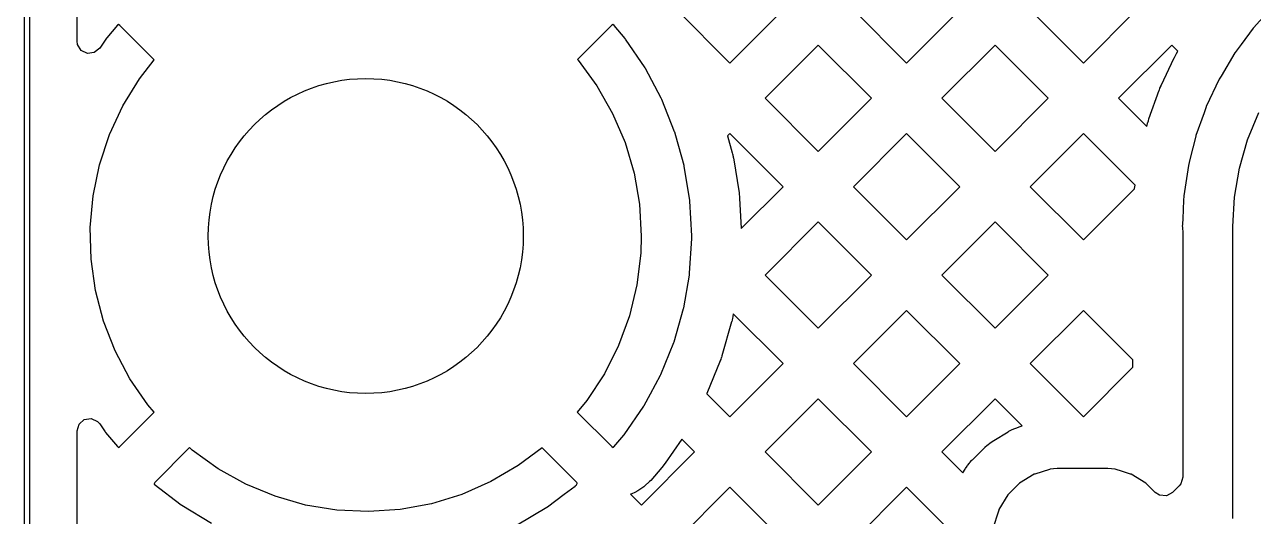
# Model space of a CAD drawing. Extents: x 54.1 to 108.3, y -71.1 to -40.8.
# Drawn here: x 54.06 to 66.55, y -52.63 to -47.64 of the extents above; entities that cross this region are included whole.
import ezdxf

# ---------------------------------------------------------------- set-up
doc = ezdxf.new("R2010")
doc.units = 0
doc.layers.add('BLACK', color=7, linetype='CONTINUOUS')

msp = doc.modelspace()

# ---------------------------------------------------------------- linework, layer by layer
at = {"layer": 'BLACK', "linetype": 'CONTINUOUS'}
for p, q in [((54.065, -71.07), (54.065, -40.87)), ((54.115, -40.895), (54.115, -71.045)), ((54.598, -47.8051), (54.598, -45.0598)), ((60.6902, -47.4872), (61.2304, -48.0274)), ((61.2304, -48.0274), (61.7707, -47.4872)), ((62.4863, -47.4872), (63.0265, -48.0274)), ((63.0265, -48.0274), (63.5667, -47.4872)), ((64.2823, -47.4872), (64.8226, -48.0274)), ((64.8226, -48.0274), (65.3628, -47.4872)), ((66.6798, -47.5271), (66.5497, -47.6706)), ((55.0088, -47.6436), (54.9014, -47.7693)), ((55.0185, -47.6368), (55.0088, -47.6436)), ((55.032, -47.6442), (55.0185, -47.6368)), ((55.3821, -47.9943), (55.032, -47.6442)), ((60.0314, -47.6428), (59.682, -47.9922)), ((60.0417, -47.6367), (60.0314, -47.6428)), ((60.0546, -47.6452), (60.0417, -47.6367)), ((60.1676, -47.7785), (60.0546, -47.6452)), ((66.5479, -47.6731), (66.4261, -47.8373)), ((66.5497, -47.6706), (66.5479, -47.6731)), ((66.5479, -47.6731), (66.5479, -47.6731)), ((54.6022, -47.8373), (54.598, -47.8051)), ((54.8973, -47.7747), (54.8281, -47.8761)), ((54.9014, -47.7693), (54.8973, -47.7747)), ((60.1717, -47.7839), (60.1676, -47.7785)), ((60.3688, -48.0749), (60.1717, -47.7839)), ((54.6389, -47.898), (54.6022, -47.8373)), ((54.7027, -47.9293), (54.6389, -47.898)), ((54.7732, -47.9211), (54.7027, -47.9293)), ((54.8281, -47.8761), (54.7732, -47.9211)), ((62.1285, -47.845), (61.5882, -48.3852)), ((62.6687, -48.3852), (62.1285, -47.845)), ((63.9245, -47.845), (63.3843, -48.3852)), ((64.4648, -48.3852), (63.9245, -47.845)), ((65.7206, -47.845), (65.1803, -48.3852)), ((65.7825, -47.9069), (65.7206, -47.845)), ((65.7616, -47.9425), (65.7677, -47.9316)), ((65.7677, -47.9316), (65.7693, -47.929)), ((65.7693, -47.929), (65.7825, -47.9069)), ((66.3622, -47.924), (66.2206, -48.1602)), ((66.3637, -47.9214), (66.3622, -47.924)), ((66.3622, -47.924), (66.3622, -47.924)), ((66.4261, -47.8373), (66.3637, -47.9214)), ((55.2318, -48.186), (55.3821, -47.9943)), ((59.682, -47.9922), (59.6884, -47.9992)), ((59.6884, -47.9992), (59.8793, -48.259)), ((65.6124, -48.255), (65.7458, -47.9728)), ((65.7458, -47.9728), (65.7472, -47.97)), ((65.7472, -47.97), (65.7528, -47.9589)), ((65.7528, -47.9589), (65.7542, -47.9561)), ((65.7542, -47.9561), (65.7601, -47.9452)), ((65.7601, -47.9452), (65.7616, -47.9425)), ((55.0633, -48.4609), (55.2318, -48.186)), ((60.3723, -48.0808), (60.3688, -48.0749)), ((60.5335, -48.3852), (60.3723, -48.0808)), ((66.2033, -48.1891), (66.202, -48.1919)), ((66.2206, -48.1602), (66.2033, -48.1891)), ((59.8793, -48.259), (60.039, -48.539)), ((65.4882, -48.5947), (65.5934, -48.3008)), ((65.5934, -48.3008), (65.5945, -48.2979)), ((65.5945, -48.2979), (65.5989, -48.2863)), ((65.5989, -48.2863), (65.6001, -48.2834)), ((65.6001, -48.2834), (65.6048, -48.272)), ((65.6048, -48.272), (65.606, -48.2692)), ((65.606, -48.2692), (65.6111, -48.2578)), ((65.6111, -48.2578), (65.6124, -48.255)), ((66.202, -48.1919), (66.0711, -48.4685)), ((66.202, -48.1919), (66.202, -48.1919)), ((60.5367, -48.3914), (60.5335, -48.3852)), ((60.5396, -48.3976), (60.5367, -48.3914)), ((60.6696, -48.7242), (60.5396, -48.3976)), ((61.5882, -48.3852), (62.1285, -48.9255)), ((62.1285, -48.9255), (62.6687, -48.3852)), ((62.6687, -48.3852), (62.6687, -48.3852)), ((63.3843, -48.3852), (63.9245, -48.9255)), ((63.9245, -48.9255), (64.4648, -48.3852)), ((65.1803, -48.3852), (65.4665, -48.6714)), ((54.9276, -48.7533), (55.0633, -48.4609)), ((60.039, -48.539), (60.1655, -48.8355)), ((66.0478, -48.5327), (65.9657, -48.7623)), ((66.0698, -48.4713), (66.0478, -48.5327)), ((66.0711, -48.4685), (66.0698, -48.4713)), ((66.0711, -48.4685), (66.0711, -48.4685)), ((66.4898, -48.8072), (66.6043, -48.5307)), ((65.4665, -48.6714), (65.4738, -48.6423)), ((65.4738, -48.6423), (65.4746, -48.6393)), ((65.4746, -48.6393), (65.4779, -48.6273)), ((65.4779, -48.6273), (65.4788, -48.6243)), ((65.4788, -48.6243), (65.4824, -48.6125)), ((65.4824, -48.6125), (65.4833, -48.6095)), ((65.4833, -48.6095), (65.4872, -48.5977)), ((65.4872, -48.5977), (65.4882, -48.5947)), ((54.8264, -49.0593), (54.9276, -48.7533)), ((60.6717, -48.7306), (60.6696, -48.7242)), ((60.6817, -48.7667), (60.6717, -48.7306)), ((60.7657, -49.0693), (60.6817, -48.7667)), ((61.2304, -48.743), (61.2068, -48.7667)), ((61.2068, -48.7667), (61.2542, -48.9374)), ((61.7707, -49.2833), (61.2304, -48.743)), ((63.0265, -48.743), (62.4863, -49.2833)), ((63.5667, -49.2833), (63.0265, -48.743)), ((64.8226, -48.743), (64.2823, -49.2833)), ((65.3476, -49.2681), (64.8226, -48.743)), ((65.9639, -48.7682), (65.9042, -49.0065)), ((65.9646, -48.7652), (65.9639, -48.7682)), ((65.9639, -48.7682), (65.9639, -48.7682)), ((65.9657, -48.7623), (65.9646, -48.7652)), ((65.9657, -48.7623), (65.9657, -48.7623)), ((66.4069, -49.0948), (66.4898, -48.8072)), ((60.1655, -48.8355), (60.257, -49.1446)), ((61.2542, -48.9374), (61.255, -48.9407)), ((54.761, -49.375), (54.8264, -49.0593)), ((61.255, -48.9407), (61.2584, -48.954)), ((61.2584, -48.954), (61.2591, -48.9573)), ((61.2591, -48.9573), (61.2621, -48.9706)), ((61.2621, -48.9706), (61.2627, -48.974)), ((61.2627, -48.974), (61.2653, -48.9875)), ((61.2653, -48.9875), (61.2659, -48.9908)), ((61.2659, -48.9908), (61.3238, -49.3444)), ((65.9042, -49.0065), (65.8888, -49.068)), ((60.257, -49.1446), (60.3124, -49.4622)), ((60.7671, -49.076), (60.7657, -49.0693)), ((60.8239, -49.4228), (60.7671, -49.076)), ((65.8888, -49.068), (65.843, -49.3768)), ((66.3568, -49.3898), (66.4069, -49.0948)), ((61.3465, -49.7075), (61.7707, -49.2833)), ((62.4863, -49.2833), (63.0265, -49.8235)), ((63.0265, -49.8235), (63.5667, -49.2833)), ((63.5667, -49.2833), (63.5667, -49.2833)), ((64.2823, -49.2833), (64.8225, -49.8235)), ((64.8225, -49.8235), (65.3423, -49.3037)), ((65.3423, -49.3037), (65.3425, -49.3026)), ((65.3425, -49.3026), (65.3476, -49.2681)), ((54.7324, -49.696), (54.761, -49.375)), ((60.8247, -49.4296), (60.8239, -49.4228)), ((60.8438, -49.7822), (60.8247, -49.4296)), ((61.3238, -49.3444), (61.3243, -49.3478)), ((61.3243, -49.3478), (61.3262, -49.3614)), ((61.3262, -49.3614), (61.3266, -49.3648)), ((61.3266, -49.3648), (61.3281, -49.3784)), ((61.3281, -49.3784), (61.3284, -49.3818)), ((61.3284, -49.3818), (61.3295, -49.3955)), ((61.3295, -49.3955), (61.3297, -49.3988)), ((61.3297, -49.3988), (61.3465, -49.7075)), ((65.8409, -49.4196), (65.8316, -49.6081)), ((65.8428, -49.3799), (65.8409, -49.4196)), ((65.843, -49.3768), (65.8428, -49.3799)), ((65.8428, -49.3799), (65.8428, -49.3799)), ((66.34, -49.6886), (66.3568, -49.3898)), ((60.3124, -49.4622), (60.331, -49.784)), ((62.1285, -49.6411), (61.5882, -50.1813)), ((62.6687, -50.1813), (62.1285, -49.6411)), ((63.9245, -49.6411), (63.3843, -50.1813)), ((64.4648, -50.1813), (63.9245, -49.6411)), ((65.828, -49.6735), (65.8269, -49.6819)), ((65.8269, -49.6819), (65.8285, -49.6968)), ((65.8289, -49.6632), (65.828, -49.6735)), ((65.829, -49.6606), (65.8289, -49.6632)), ((65.8315, -49.6106), (65.829, -49.6606)), ((65.8316, -49.6081), (65.8301, -49.608)), ((65.8301, -49.608), (65.8304, -49.6105)), ((65.8304, -49.6105), (65.8315, -49.6106)), ((65.8315, -49.6106), (65.8315, -49.6106)), ((66.34, -52.655), (66.34, -49.6886)), ((54.7408, -50.0183), (54.7324, -49.696)), ((60.331, -49.784), (60.3255, -49.9598)), ((60.8221, -50.1614), (60.8437, -49.8089)), ((60.8437, -49.8089), (60.8438, -49.8053)), ((60.8439, -49.7858), (60.8438, -49.7822)), ((60.8438, -49.8053), (60.8439, -49.7858)), ((65.8285, -49.6968), (65.8307, -49.7168)), ((65.8307, -49.7168), (65.8315, -49.7307)), ((65.8315, -49.7307), (65.8315, -52.2343)), ((54.7862, -50.3374), (54.7408, -50.0183)), ((60.3255, -49.9598), (60.2867, -50.2798)), ((60.7621, -50.5146), (60.8191, -50.1813)), ((60.8191, -50.1813), (60.8213, -50.1681)), ((60.8213, -50.1681), (60.8221, -50.1614)), ((61.5882, -50.1813), (62.1285, -50.7215)), ((62.1285, -50.7215), (62.6687, -50.1813)), ((62.6687, -50.1813), (62.6687, -50.1813)), ((63.3843, -50.1813), (63.9245, -50.7215)), ((63.9245, -50.7215), (64.4648, -50.1813)), ((60.2867, -50.2798), (60.2115, -50.5933)), ((54.868, -50.6492), (54.7862, -50.3374)), ((60.6643, -50.8593), (60.7606, -50.5212)), ((60.7606, -50.5212), (60.7621, -50.5146)), ((63.0265, -50.5391), (62.4863, -51.0793)), ((63.5667, -51.0793), (63.0265, -50.5391)), ((64.8226, -50.5391), (64.2823, -51.0793)), ((65.3255, -51.042), (64.8226, -50.5391)), ((54.9851, -50.9496), (54.868, -50.6492)), ((60.2115, -50.5933), (60.1007, -50.896)), ((61.2482, -50.6566), (61.15, -51.0012)), ((61.2491, -50.6533), (61.2482, -50.6566)), ((61.2525, -50.64), (61.2491, -50.6533)), ((61.2533, -50.6367), (61.2525, -50.64)), ((61.2563, -50.6234), (61.2533, -50.6367)), ((61.257, -50.6201), (61.2563, -50.6234)), ((61.2597, -50.6066), (61.257, -50.6201)), ((61.2603, -50.6032), (61.2597, -50.6066)), ((61.2653, -50.5739), (61.2603, -50.6032)), ((61.7707, -51.0793), (61.2653, -50.5739)), ((60.1007, -50.896), (59.9559, -51.184)), ((60.5298, -51.1914), (60.6621, -50.8657)), ((60.6621, -50.8657), (60.6643, -50.8593)), ((55.136, -51.2345), (54.9851, -50.9496)), ((61.1322, -51.0529), (60.9974, -51.3849)), ((61.1334, -51.0498), (61.1322, -51.0529)), ((61.1383, -51.0369), (61.1334, -51.0498)), ((61.1394, -51.0337), (61.1383, -51.0369)), ((61.1439, -51.0208), (61.1394, -51.0337)), ((61.1449, -51.0175), (61.1439, -51.0208)), ((61.149, -51.0044), (61.1449, -51.0175)), ((61.15, -51.0012), (61.149, -51.0044)), ((65.3255, -51.1166), (65.3255, -51.042)), ((59.9559, -51.184), (59.7789, -51.4534)), ((61.2304, -51.6195), (61.7707, -51.0793)), ((62.4863, -51.0793), (63.0265, -51.6195)), ((63.0265, -51.6195), (63.5667, -51.0793)), ((63.5667, -51.0793), (63.5667, -51.0793)), ((64.2823, -51.0793), (64.8225, -51.6195)), ((64.8225, -51.6195), (65.3255, -51.1166)), ((55.3186, -51.5001), (55.136, -51.2345)), ((60.4255, -51.386), (60.5269, -51.1976)), ((60.5269, -51.1976), (60.5298, -51.1914)), ((60.3603, -51.507), (60.4255, -51.386)), ((60.9974, -51.3849), (60.9969, -51.386)), ((60.9969, -51.386), (61.2304, -51.6195)), ((62.1285, -51.4371), (61.5882, -51.9773)), ((62.6687, -51.9773), (62.1285, -51.4371)), ((63.9245, -51.4371), (63.3843, -51.9773)), ((64.1998, -51.7124), (63.9245, -51.4371)), ((55.3824, -51.5734), (55.3186, -51.5001)), ((59.7789, -51.4534), (59.679, -51.5728)), ((60.1577, -51.8025), (60.3568, -51.5128)), ((60.3568, -51.5128), (60.3603, -51.507)), ((54.618, -51.6956), (54.6717, -51.6491)), ((54.6717, -51.6491), (54.7419, -51.639)), ((54.7419, -51.639), (54.8065, -51.6685)), ((54.8065, -51.6685), (54.8286, -51.6934)), ((55.0306, -51.9252), (55.3824, -51.5734)), ((59.679, -51.5728), (60.03, -51.9238)), ((54.598, -51.7637), (54.618, -51.6956)), ((54.598, -57.6318), (54.598, -51.7637)), ((54.8286, -51.6934), (54.8833, -51.7749)), ((54.8833, -51.7749), (54.8874, -51.7803)), ((54.8874, -51.7803), (55.0074, -51.9228)), ((60.0532, -51.9245), (60.1535, -51.8079)), ((60.1535, -51.8079), (60.1577, -51.8025)), ((63.9125, -51.8605), (64.0592, -51.7717)), ((64.0592, -51.7717), (64.0658, -51.768)), ((64.0658, -51.768), (64.0928, -51.7537)), ((64.0928, -51.7537), (64.0997, -51.7504)), ((64.0997, -51.7504), (64.1272, -51.738)), ((64.1272, -51.738), (64.1343, -51.735)), ((64.1343, -51.735), (64.1628, -51.7242)), ((64.1628, -51.7242), (64.17, -51.7217)), ((64.17, -51.7217), (64.1998, -51.7124)), ((55.0074, -51.9228), (55.0202, -51.9313)), ((55.0202, -51.9313), (55.0306, -51.9252)), ((55.7403, -51.9339), (55.3878, -52.2864)), ((55.7689, -51.96), (55.7403, -51.9339)), ((59.3224, -51.9346), (59.0805, -52.1162)), ((59.6755, -52.2877), (59.3224, -51.9346)), ((60.03, -51.9238), (60.0436, -51.9312)), ((60.0436, -51.9312), (60.0532, -51.9245)), ((60.7416, -51.8463), (60.5728, -52.0919)), ((60.8727, -51.9773), (60.7416, -51.8463)), ((63.6956, -52.0568), (63.8168, -51.9356)), ((63.8168, -51.9356), (63.8223, -51.9304)), ((63.8223, -51.9304), (63.8452, -51.9101)), ((63.8452, -51.9101), (63.851, -51.9052)), ((63.851, -51.9052), (63.8749, -51.8866)), ((63.8749, -51.8866), (63.881, -51.8821)), ((63.881, -51.8821), (63.9061, -51.8647)), ((63.9061, -51.8647), (63.9125, -51.8605)), ((56.0307, -52.1481), (55.7689, -51.96)), ((60.3324, -52.5176), (60.8727, -51.9773)), ((61.5882, -51.9773), (62.1285, -52.5176)), ((62.1285, -52.5176), (62.6687, -51.9773)), ((62.6687, -51.9773), (62.6687, -51.9773)), ((63.3843, -51.9773), (63.5975, -52.1905)), ((63.6904, -52.0623), (63.6956, -52.0568)), ((56.3124, -52.3049), (56.0307, -52.1481)), ((59.0805, -52.1162), (58.8022, -52.2788)), ((60.5394, -52.1353), (60.4264, -52.2666)), ((60.5415, -52.1327), (60.5394, -52.1353)), ((60.5502, -52.122), (60.5415, -52.1327)), ((60.5523, -52.1193), (60.5502, -52.122)), ((60.5607, -52.1086), (60.5523, -52.1193)), ((60.5627, -52.1058), (60.5607, -52.1086)), ((60.5708, -52.0947), (60.5627, -52.1058)), ((60.5728, -52.0919), (60.5708, -52.0947)), ((63.5975, -52.1905), (63.6205, -52.1525)), ((63.6205, -52.1525), (63.6247, -52.1461)), ((63.6247, -52.1461), (63.6421, -52.121)), ((63.6421, -52.121), (63.6466, -52.1149)), ((63.6466, -52.1149), (63.6652, -52.091)), ((63.6652, -52.091), (63.6701, -52.0852)), ((63.6701, -52.0852), (63.6904, -52.0623)), ((64.4786, -52.1552), (64.3285, -52.2023)), ((64.4849, -52.1532), (64.4786, -52.1552)), ((64.4786, -52.1552), (64.4786, -52.1552)), ((64.52, -52.15), (64.4849, -52.1532)), ((64.5555, -52.1468), (64.52, -52.15)), ((64.5584, -52.1465), (64.5555, -52.1468)), ((64.5555, -52.1468), (64.5555, -52.1468)), ((64.8143, -52.1465), (64.5584, -52.1465)), ((65.0687, -52.1465), (64.8143, -52.1465)), ((65.0716, -52.1465), (65.0687, -52.1465)), ((65.1451, -52.1532), (65.0716, -52.1465)), ((65.2181, -52.1761), (65.1451, -52.1532)), ((65.3015, -52.2023), (65.2181, -52.1761)), ((55.3878, -52.2864), (55.3802, -52.3004)), ((55.3802, -52.3004), (55.3802, -52.3015)), ((55.3802, -52.3015), (55.3827, -52.3052)), ((55.3827, -52.3052), (55.6566, -52.5154)), ((56.6102, -52.4283), (56.3124, -52.3049)), ((58.8022, -52.2788), (58.507, -52.4084)), ((59.663, -52.3195), (59.6726, -52.3104)), ((59.6726, -52.3104), (59.6807, -52.2967)), ((59.6807, -52.296), (59.6755, -52.2877)), ((59.6807, -52.2967), (59.6807, -52.296)), ((60.4154, -52.2779), (60.368, -52.3207)), ((60.4264, -52.2666), (60.4154, -52.2779)), ((64.1746, -52.2934), (64.0534, -52.4146)), ((64.3213, -52.2045), (64.1746, -52.2934)), ((64.3285, -52.2023), (64.3213, -52.2045)), ((64.3285, -52.2023), (64.3285, -52.2023)), ((65.3087, -52.2045), (65.3015, -52.2023)), ((65.3015, -52.2023), (65.3015, -52.2023)), ((65.4554, -52.2934), (65.3087, -52.2045)), ((65.5509, -52.3889), (65.4554, -52.2934)), ((65.8115, -52.3024), (65.7946, -52.3234)), ((65.8315, -52.2343), (65.8115, -52.3024)), ((56.9202, -52.5166), (56.6102, -52.4283)), ((58.507, -52.4084), (58.1989, -52.5032)), ((59.3767, -52.5349), (59.5474, -52.4067)), ((59.5474, -52.4067), (59.6577, -52.3238)), ((59.6577, -52.3238), (59.663, -52.3195)), ((60.2339, -52.4033), (60.2216, -52.4067)), ((60.2216, -52.4067), (60.3324, -52.5176)), ((60.2649, -52.3901), (60.2339, -52.4033)), ((60.2965, -52.3713), (60.2649, -52.3901)), ((60.3041, -52.3664), (60.2965, -52.3713)), ((60.3556, -52.3305), (60.3041, -52.3664)), ((60.368, -52.3207), (60.3556, -52.3305)), ((61.2304, -52.3351), (60.6902, -52.8754)), ((61.7707, -52.8754), (61.2304, -52.3351)), ((63.0265, -52.3351), (62.4863, -52.8754)), ((63.4061, -52.7147), (63.0265, -52.3351)), ((64.0534, -52.4146), (63.9645, -52.5613)), ((65.596, -52.4178), (65.5509, -52.3889)), ((65.6668, -52.4229), (65.596, -52.4178)), ((65.7291, -52.3889), (65.6668, -52.4229)), ((65.7946, -52.3234), (65.7291, -52.3889)), ((55.6566, -52.5154), (55.6623, -52.5193)), ((55.6623, -52.5193), (55.9626, -52.7019)), ((57.2383, -52.5687), (56.9202, -52.5166)), ((58.1989, -52.5032), (57.8819, -52.5619)), ((59.0688, -52.7181), (59.371, -52.5387)), ((59.371, -52.5387), (59.3767, -52.5349)), ((57.5603, -52.5838), (57.2383, -52.5687)), ((57.8819, -52.5619), (57.5603, -52.5838)), ((63.9493, -52.6099), (63.9132, -52.7249)), ((63.9623, -52.5685), (63.9493, -52.6099)), ((63.9645, -52.5613), (63.9623, -52.5685)), ((63.9623, -52.5685), (63.9623, -52.5685))]:
    msp.add_line(p, q, dxfattribs=at)
at = {"layer": 'BLACK'}
msp.add_circle((57.531, -49.784), 1.6, dxfattribs=at)
msp.add_circle((57.531, -49.784), 1.6, dxfattribs=at)

doc.saveas('drawing.dxf')
